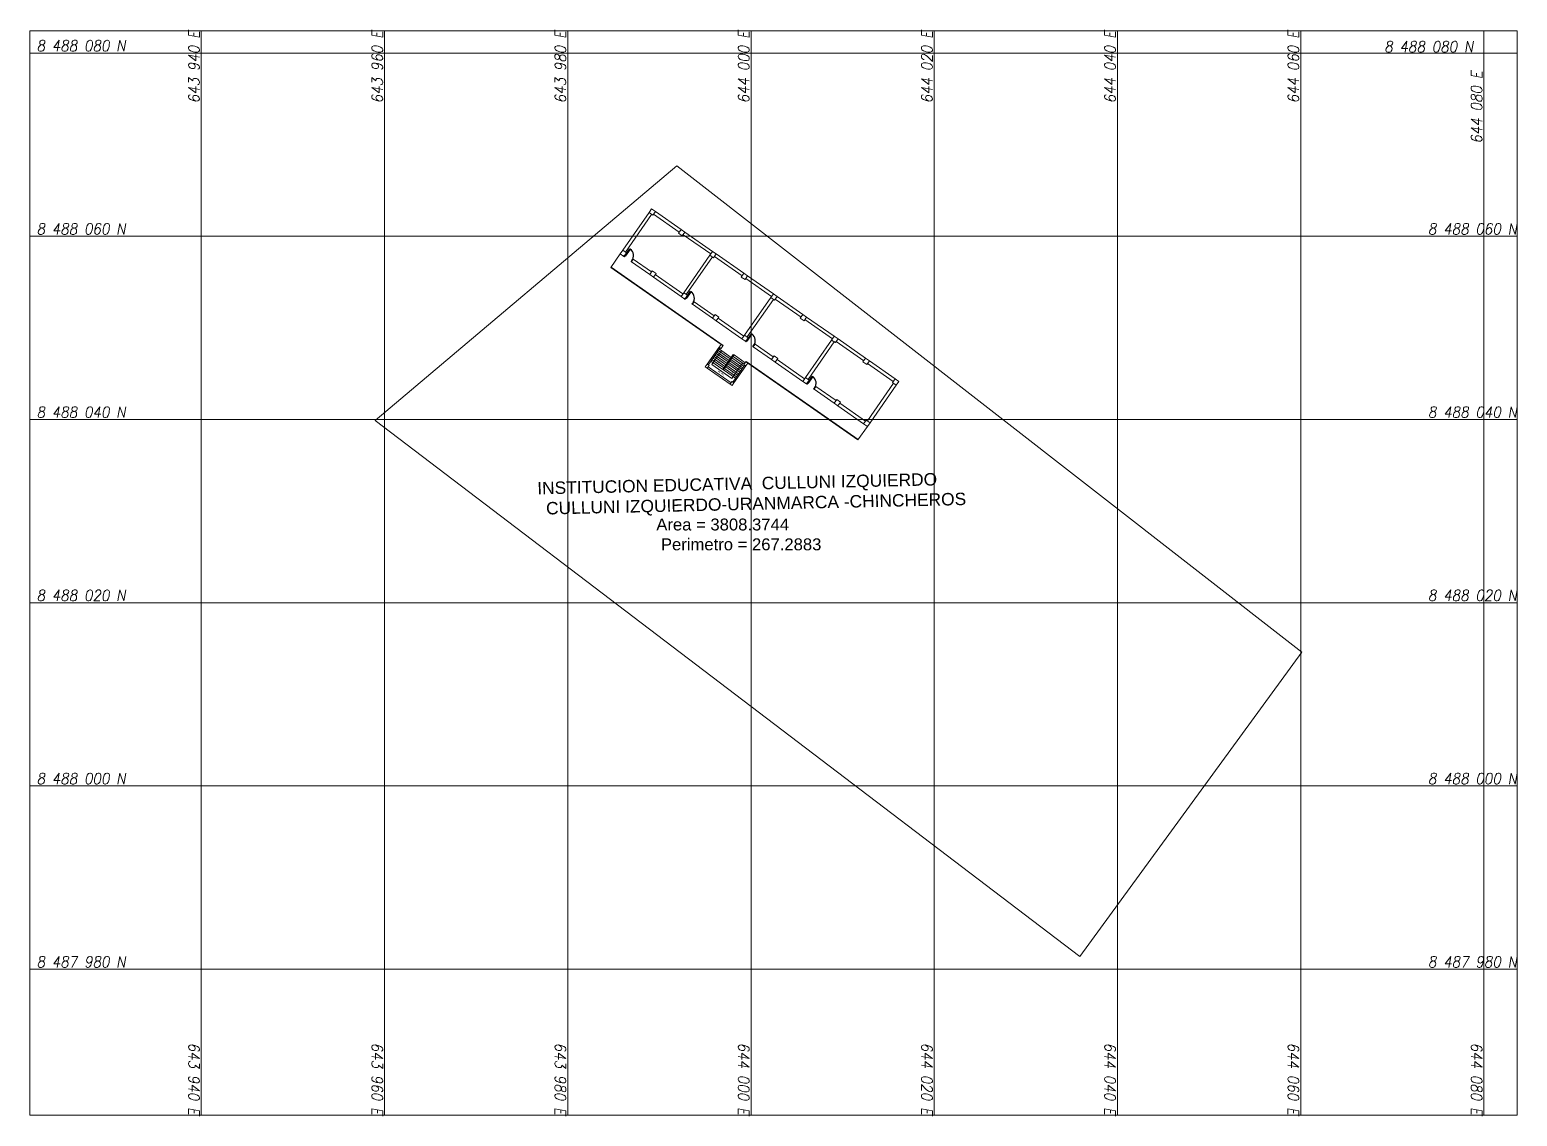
# Model space of a CAD drawing. Header units: metres. Extents: x 643921 to 644430, y 8487964 to 8488110.
# Drawn here: x 643921.3 to 644083.6, y 8487963.9 to 8488082.5 of the extents above; entities that cross this region are included whole.
import ezdxf
from ezdxf.enums import TextEntityAlignment as Align

# ---------------------------------------------------------------- set-up
doc = ezdxf.new("R2010")
doc.units = ezdxf.units.M
doc.header["$MEASUREMENT"] = 0
for name, color, linetype in [('ACHURADOS', 8, 'Continuous'), ('Cuadricula Coordenadas', 5, 'Continuous'), ('LETRAS', 1, 'Continuous'), ('Planta', 251, 'Continuous'), ('VANOS', 2, 'Continuous')]:
    doc.layers.add(name, color=color, linetype=linetype)
for name, color, linetype, lineweight in [('COLUMNAS', 252, 'Continuous', 30), ('GRADAS', 51, 'Continuous', 13), ('LINEAS_IND.', 111, 'Continuous', 5), ('MUEBLES - PETER', 252, 'Continuous', 5), ('MUROS', 252, 'Continuous', 15), ('PERIMETRO', 5, 'Continuous', 30), ('PUERTAS', 252, 'Continuous', 5), ('TEXTOS-NOTAS', 110, 'Continuous', 13)]:
    doc.layers.add(name, color=color, linetype=linetype, lineweight=lineweight)
doc.styles.add('Coordenadas', font='romans', dxfattribs={"width": 0.9, "height": 0.8})
doc.styles.add('style4', font='arial.ttf')
doc.styles.add('TURBO TEXTO', font='swisse.ttf')
doc.styles.add('TURBO_NPT', font='sanssb__.ttf')

# ---------------------------------------------------------------- blocks, each defined once
blk = doc.blocks.new('PUERTA8')
at = {"layer": 'VANOS', "ltscale": 0.5}
for points in [[(0, -0.05), (0, 0.05), (0.025, 0.05), (0.025, 0), (0.05, 0), (0.05, -0.05)], [(0.025, 0.05), (0.025, 0.8), (0.065, 0.8), (0.065, 0.05)], [(0.8, -0.05), (0.8, 0.05), (0.775, 0.05), (0.775, 0), (0.75, 0), (0.75, -0.05)]]:
    blk.add_lwpolyline(points, close=True, dxfattribs=at)
at = {"layer": 'VANOS', "color": 8, "ltscale": 0.5}
blk.add_arc((0.045, 0.07), 0.73, 358.43065, 88.43065, dxfattribs=at)
blk = doc.blocks.new('P-1')
at = {"layer": 'ACHURADOS'}
blk.add_blockref('PUERTA8', (0, 0.05), dxfattribs=at)

msp = doc.modelspace()

# ---------------------------------------------------------------- linework, layer by layer
at = {"lineweight": 18}
for p, q in [((643995.71, 8488046.007), (643996.726, 8488047.464)), ((643998.066, 8488047.106), (643996.922, 8488045.466)), ((643998.148, 8488047.049), (643997.004, 8488045.408)), ((643998.148, 8488047.049), (643998.066, 8488047.106)), ((643995.71, 8488046.007), (643997.907, 8488044.474)), ((643997.004, 8488045.408), (643996.922, 8488045.466)), ((643999.099, 8488046.183), (643998.156, 8488044.831)), ((643999.034, 8488045.549), (643998.919, 8488045.385)), ((643997.907, 8488044.474), (643998.156, 8488044.831))]:
    msp.add_line(p, q, dxfattribs=at)
at = {"color": 18, "lineweight": 18, "true_color": 0x000000}
for p, q in [((643996.962, 8488048.091), (643996.934, 8488048.05)), ((643999.461, 8488046.348), (643999.432, 8488046.307))]:
    msp.add_line(p, q, dxfattribs=at)
at = {"lineweight": 18}
msp.add_solid([(643999.112, 8488046.163), (643999.076, 8488046.188), (643999.171, 8488046.286)], dxfattribs=at)
at = {"layer": 'COLUMNAS', "lineweight": 18}
for points in [[(643989.154, 8488062.987), (643988.868, 8488062.577), (643989.278, 8488062.291), (643989.564, 8488062.701), (643989.154, 8488062.987)], [(643992.373, 8488060.742), (643992.087, 8488060.332), (643992.497, 8488060.046), (643992.784, 8488060.456), (643992.373, 8488060.742)], [(643986.008, 8488058.477), (643985.721, 8488058.067), (643986.132, 8488057.781), (643986.418, 8488058.191), (643986.008, 8488058.477)], [(643995.798, 8488058.353), (643995.512, 8488057.943), (643995.922, 8488057.657), (643996.208, 8488058.067), (643995.798, 8488058.353)], [(643989.227, 8488056.231), (643988.941, 8488055.821), (643989.351, 8488055.535), (643989.637, 8488055.945), (643989.227, 8488056.231)], [(643999.222, 8488055.964), (643998.936, 8488055.554), (643999.346, 8488055.268), (643999.632, 8488055.678), (643999.222, 8488055.964)], [(643992.651, 8488053.842), (643992.365, 8488053.432), (643992.775, 8488053.146), (643993.061, 8488053.556), (643992.651, 8488053.842)], [(644002.441, 8488053.719), (644002.155, 8488053.309), (644002.565, 8488053.023), (644002.851, 8488053.433), (644002.441, 8488053.719)], [(643996.075, 8488051.454), (643995.789, 8488051.044), (643996.199, 8488050.757), (643996.485, 8488051.168), (643996.075, 8488051.454)], [(644005.66, 8488051.473), (644005.374, 8488051.063), (644005.784, 8488050.777), (644006.07, 8488051.187), (644005.66, 8488051.473)], [(643999.294, 8488049.208), (643999.008, 8488048.798), (643999.418, 8488048.512), (643999.704, 8488048.922), (643999.294, 8488049.208)], [(644009.084, 8488049.084), (644008.798, 8488048.674), (644009.208, 8488048.388), (644009.494, 8488048.798), (644009.084, 8488049.084)], [(644002.513, 8488046.962), (644002.227, 8488046.552), (644002.637, 8488046.266), (644002.923, 8488046.676), (644002.513, 8488046.962)], [(644012.508, 8488046.696), (644012.222, 8488046.286), (644012.632, 8488046), (644012.918, 8488046.41), (644012.508, 8488046.696)], [(644005.937, 8488044.574), (644005.651, 8488044.163), (644006.061, 8488043.877), (644006.347, 8488044.287), (644005.937, 8488044.574)], [(644015.727, 8488044.45), (644015.441, 8488044.04), (644015.851, 8488043.754), (644016.137, 8488044.164), (644015.727, 8488044.45)], [(644009.361, 8488042.185), (644009.075, 8488041.775), (644009.485, 8488041.489), (644009.771, 8488041.899), (644009.361, 8488042.185)], [(644012.581, 8488039.939), (644012.294, 8488039.529), (644012.705, 8488039.243), (644012.991, 8488039.653), (644012.581, 8488039.939)]]:
    msp.add_lwpolyline(points, dxfattribs=at)
for points in [[(643996.517, 8488047.901), (643996.723, 8488048.197), (643996.934, 8488048.05), (643996.727, 8488047.754)], [(643995.007, 8488045.736), (643995.213, 8488046.032), (643995.424, 8488045.885), (643995.217, 8488045.59)], [(643999.226, 8488046.011), (643999.432, 8488046.307), (643999.643, 8488046.16), (643999.437, 8488045.864)], [(643997.716, 8488043.847), (643997.922, 8488044.142), (643998.133, 8488043.995), (643997.927, 8488043.7)]]:
    msp.add_lwpolyline(points, close=True, dxfattribs=at)
at = {"layer": 'Cuadricula Coordenadas', "color": 8, "lineweight": 18}
for p, q in [((643940, 8487964.064), (643940, 8488082.425)), ((643960, 8487964.064), (643960, 8488082.425)), ((643980, 8487964.064), (643980, 8488082.425)), ((644000, 8487964.064), (644000, 8488082.425)), ((644020, 8487964.064), (644020, 8488082.425)), ((644040, 8487964.064), (644040, 8488082.425)), ((644060, 8487964.064), (644060, 8488082.425)), ((644080, 8487964.064), (644080, 8488082.425)), ((643921.273, 8488080), (644083.608, 8488080)), ((643921.273, 8488060), (644083.608, 8488060)), ((643921.273, 8488040), (644083.608, 8488040)), ((643921.273, 8488020), (644083.608, 8488020)), ((643921.273, 8488000), (644083.608, 8488000)), ((643921.273, 8487980), (644083.608, 8487980))]:
    msp.add_line(p, q, dxfattribs=at)
at = {"layer": 'Cuadricula Coordenadas', "color": 5, "lineweight": 18}
msp.add_lwpolyline([(644083.608, 8488082.425), (643921.273, 8488082.425), (643921.273, 8487964.064), (644083.608, 8487964.064), (644083.608, 8488082.425), (644083.608, 8488082.425)], dxfattribs=at)
at = {"layer": 'GRADAS', "color": 3, "lineweight": 18}
for p, q in [((643997.265, 8488045.958), (643995.973, 8488046.859)), ((643997.38, 8488046.122), (643996.087, 8488047.023)), ((643997.494, 8488046.286), (643996.202, 8488047.187)), ((643997.609, 8488046.45), (643996.316, 8488047.351)), ((643997.723, 8488046.614), (643996.431, 8488047.515)), ((643997.838, 8488046.778), (643996.545, 8488047.679)), ((643999.246, 8488046.039), (643998.034, 8488046.885)), ((643999.36, 8488046.203), (643998.148, 8488047.049)), ((643996.922, 8488045.466), (643995.63, 8488046.367)), ((643997.037, 8488045.63), (643995.744, 8488046.531)), ((643997.151, 8488045.794), (643995.859, 8488046.695)), ((643998.303, 8488044.502), (643997.004, 8488045.408)), ((643998.418, 8488044.666), (643997.119, 8488045.572)), ((643998.532, 8488044.83), (643997.233, 8488045.736)), ((643998.647, 8488044.994), (643997.347, 8488045.9)), ((643998.761, 8488045.158), (643997.462, 8488046.064)), ((643998.876, 8488045.322), (643997.576, 8488046.229)), ((643998.99, 8488045.486), (643997.691, 8488046.393)), ((643999.104, 8488045.65), (643997.805, 8488046.557)), ((643999.219, 8488045.814), (643997.92, 8488046.721))]:
    msp.add_line(p, q, dxfattribs=at)
at = {"layer": 'MUEBLES - PETER', "lineweight": 18}
for p, q in [((643985.721, 8488058.067), (643984.692, 8488056.59)), ((643984.692, 8488056.59), (643996.723, 8488048.197)), ((643984.72, 8488056.631), (643996.962, 8488048.091)), ((643999.461, 8488046.348), (644011.703, 8488037.808)), ((643999.643, 8488046.16), (644011.675, 8488037.767)), ((644012.705, 8488039.243), (644011.675, 8488037.767))]:
    msp.add_line(p, q, dxfattribs=at)
at = {"layer": 'MUROS', "lineweight": 18}
for p, q in [((643986.008, 8488058.477), (643988.868, 8488062.577)), ((643989.155, 8488062.377), (643986.295, 8488058.276)), ((643989.155, 8488062.377), (643986.295, 8488058.276)), ((643992.173, 8488060.455), (643989.364, 8488062.414)), ((643989.564, 8488062.701), (643992.373, 8488060.742)), ((643995.597, 8488058.066), (643992.583, 8488060.169)), ((643992.784, 8488060.456), (643995.798, 8488058.353)), ((643986.952, 8488057.208), (643987.152, 8488057.496)), ((643988.941, 8488055.821), (643986.952, 8488057.208)), ((643987.152, 8488057.496), (643989.141, 8488056.108)), ((643992.651, 8488053.842), (643995.512, 8488057.943)), ((643995.799, 8488057.743), (643992.938, 8488053.642)), ((643995.799, 8488057.743), (643992.938, 8488053.642)), ((643999.021, 8488055.677), (643996.007, 8488057.78)), ((643996.208, 8488058.067), (643999.222, 8488055.964)), ((643992.365, 8488053.432), (643989.351, 8488055.535)), ((643989.551, 8488055.822), (643992.565, 8488053.719)), ((644002.241, 8488053.432), (643999.432, 8488055.391)), ((643999.632, 8488055.678), (644002.441, 8488053.719)), ((644002.851, 8488053.433), (644005.66, 8488051.473)), ((643993.595, 8488052.574), (643993.795, 8488052.861)), ((643995.789, 8488051.044), (643993.595, 8488052.574)), ((643993.795, 8488052.861), (643995.989, 8488051.331)), ((643999.294, 8488049.208), (644002.155, 8488053.309)), ((644002.442, 8488053.108), (643999.581, 8488049.008)), ((644002.442, 8488053.108), (643999.581, 8488049.008)), ((644005.46, 8488051.186), (644002.651, 8488053.146)), ((643999.008, 8488048.798), (643996.199, 8488050.757)), ((643996.399, 8488051.044), (643999.208, 8488049.085)), ((644008.884, 8488048.797), (644005.87, 8488050.9)), ((644006.07, 8488051.187), (644009.084, 8488049.084)), ((644005.937, 8488044.574), (644008.798, 8488048.674)), ((644009.085, 8488048.474), (644006.224, 8488044.373)), ((644012.308, 8488046.409), (644009.294, 8488048.511)), ((644009.494, 8488048.798), (644012.508, 8488046.696)), ((644000.238, 8488047.94), (644000.438, 8488048.227)), ((644002.227, 8488046.552), (644000.238, 8488047.94)), ((644000.438, 8488048.227), (644002.427, 8488046.839)), ((644005.651, 8488044.163), (644002.637, 8488046.266)), ((644002.837, 8488046.553), (644005.851, 8488044.451)), ((644015.527, 8488044.163), (644012.718, 8488046.123)), ((644012.918, 8488046.41), (644015.727, 8488044.45)), ((644006.881, 8488043.305), (644007.082, 8488043.592)), ((644007.082, 8488043.592), (644009.276, 8488042.062)), ((644012.704, 8488039.853), (644015.564, 8488043.954)), ((644015.851, 8488043.754), (644012.991, 8488039.653)), ((644009.075, 8488041.775), (644006.881, 8488043.305)), ((644012.294, 8488039.529), (644009.485, 8488041.489)), ((644009.686, 8488041.776), (644012.495, 8488039.816))]:
    msp.add_line(p, q, dxfattribs=at)
at = {"layer": 'MUROS', "color": 251, "lineweight": 18, "true_color": 0x636466}
for p, q in [((643995.213, 8488046.032), (643996.517, 8488047.901)), ((643996.64, 8488047.815), (643995.336, 8488045.946)), ((643997.716, 8488043.847), (643995.217, 8488045.59)), ((643997.819, 8488043.994), (643995.321, 8488045.738)), ((643998.01, 8488044.081), (643999.314, 8488045.95)), ((643999.437, 8488045.864), (643998.133, 8488043.995))]:
    msp.add_line(p, q, dxfattribs=at)
at = {"layer": 'PERIMETRO', "lineweight": 18}
msp.add_polyline3d([(644060.113, 8488014.589, 0), (643991.894, 8488067.699, 0), (643958.977, 8488039.897, 0), (644035.882, 8487981.38, 0), (644060.113, 8488014.589, 0)], close=True, dxfattribs=at)

# ---------------------------------------------------------------- block references
at = {"layer": 'PUERTAS', "lineweight": 18, "xscale": 1.249756712422823, "yscale": 1.249756712422823, "zscale": 1.249756712422823, "rotation": 325.1001811887759}
for p in [(643986.132, 8488057.781), (643992.775, 8488053.146), (643999.418, 8488048.512), (644006.061, 8488043.877)]:
    msp.add_blockref('P-1', p, dxfattribs=at)

# ---------------------------------------------------------------- texts
at = {"layer": 'Cuadricula Coordenadas', "color": 7, "lineweight": 18, "style": 'Coordenadas', "oblique": 10, "width": 0.9}
for s, p in [(' 8 488 080 N', (643921.273, 8488080.8)), (' 8 488 060 N', (643921.273, 8488060.8)), (' 8 488 040 N', (643921.273, 8488040.8)), (' 8 488 020 N', (643921.273, 8488020.8)), (' 8 488 000 N', (643921.273, 8488000.8)), (' 8 487 980 N', (643921.273, 8487980.8))]:
    msp.add_text(s, height=1.2, dxfattribs=at).set_placement(p, align=Align.MIDDLE_LEFT)
for s, rotation, p in [('   643 940 E', 90, (643939.2, 8488082.425)), ('   643 960 E', 90, (643959.2, 8488082.425)), ('   643 980 E', 90, (643979.2, 8488082.425)), ('   644 000 E', 90, (643999.2, 8488082.425)), ('   644 020 E', 90, (644019.2, 8488082.425)), ('   644 040 E', 90, (644039.2, 8488082.425)), ('   644 060 E', 90, (644059.2, 8488082.425)), ('   644 080 E', 90, (644079.2, 8488078.028)), ('   643 940 E', 270, (643939.2, 8487964.064)), ('   643 960 E', 270, (643959.2, 8487964.064)), ('   643 980 E', 270, (643979.2, 8487964.064)), ('   644 000 E', 270, (643999.2, 8487964.064)), ('   644 020 E', 270, (644019.2, 8487964.064)), ('   644 040 E', 270, (644039.2, 8487964.064)), ('   644 060 E', 270, (644059.2, 8487964.064)), ('   644 080 E', 270, (644079.2, 8487964.064))]:
    msp.add_text(s, height=1.2, rotation=rotation, dxfattribs=at).set_placement(p, align=Align.MIDDLE_RIGHT)
for s, p in [(' 8 488 080 N', (644078.84, 8488080.692)), (' 8 488 060 N', (644083.608, 8488060.8)), (' 8 488 040 N', (644083.608, 8488040.8)), (' 8 488 020 N', (644083.608, 8488020.8)), (' 8 488 000 N', (644083.608, 8488000.8)), (' 8 487 980 N', (644083.608, 8487980.8))]:
    msp.add_text(s, height=1.2, dxfattribs=at).set_placement(p, align=Align.MIDDLE_RIGHT)
at = {"layer": 'LETRAS', "insert": (643989.661, 8488029.189), "char_height": 1.3, "attachment_point": 1, "style": 'style4'}
msp.add_mtext_dynamic_manual_height_columns('Area = 3808.3744\\P Perimetro = 267.2883', width=20.93645, gutter_width=1, heights=[0], dxfattribs=at)
at = {"layer": 'LINEAS_IND.', "lineweight": 18, "style": 'TURBO TEXTO'}
for s, p in [('3', (643996.848, 8488046.917)), ('2', (643996.972, 8488047.095)), ('1', (643997.088, 8488047.255)), ('8', (643996.289, 8488046.116)), ('7', (643996.401, 8488046.276)), ('6', (643996.489, 8488046.409)), ('5', (643996.631, 8488046.605)), ('4', (643996.738, 8488046.76)), ('11', (643998.103, 8488045.325)), ('12', (643998.222, 8488045.49)), ('13', (643998.329, 8488045.645)), ('14', (643998.447, 8488045.797)), ('15', (643998.584, 8488045.979)), ('16', (643998.678, 8488046.13)), ('17', (643998.799, 8488046.303)), ('18', (643998.914, 8488046.467)), ('9', (643997.838, 8488044.965)), ('10', (643997.983, 8488045.165))]:
    msp.add_text(s, height=0.08, rotation=235.10018, dxfattribs=at).set_placement(p)
at = {"layer": 'Planta', "color": 0, "style": 'style4'}
for s, p in [('INSTITUCION EDUCATIVA  CULLUNI IZQUIERDO', (643976.683, 8488031.821)), ('CULLUNI IZQUIERDO-URANMARCA -CHINCHEROS', (643977.645, 8488029.628))]:
    msp.add_text(s, height=1.35544, rotation=1.29977, dxfattribs=at).set_placement(p)
at = {"layer": 'TEXTOS-NOTAS', "lineweight": 18, "style": 'TURBO_NPT'}
msp.add_text('DESCANSO', height=0.1, rotation=325.10018, dxfattribs=at).set_placement((643996.38, 8488045.262))

doc.saveas('drawing.dxf')
